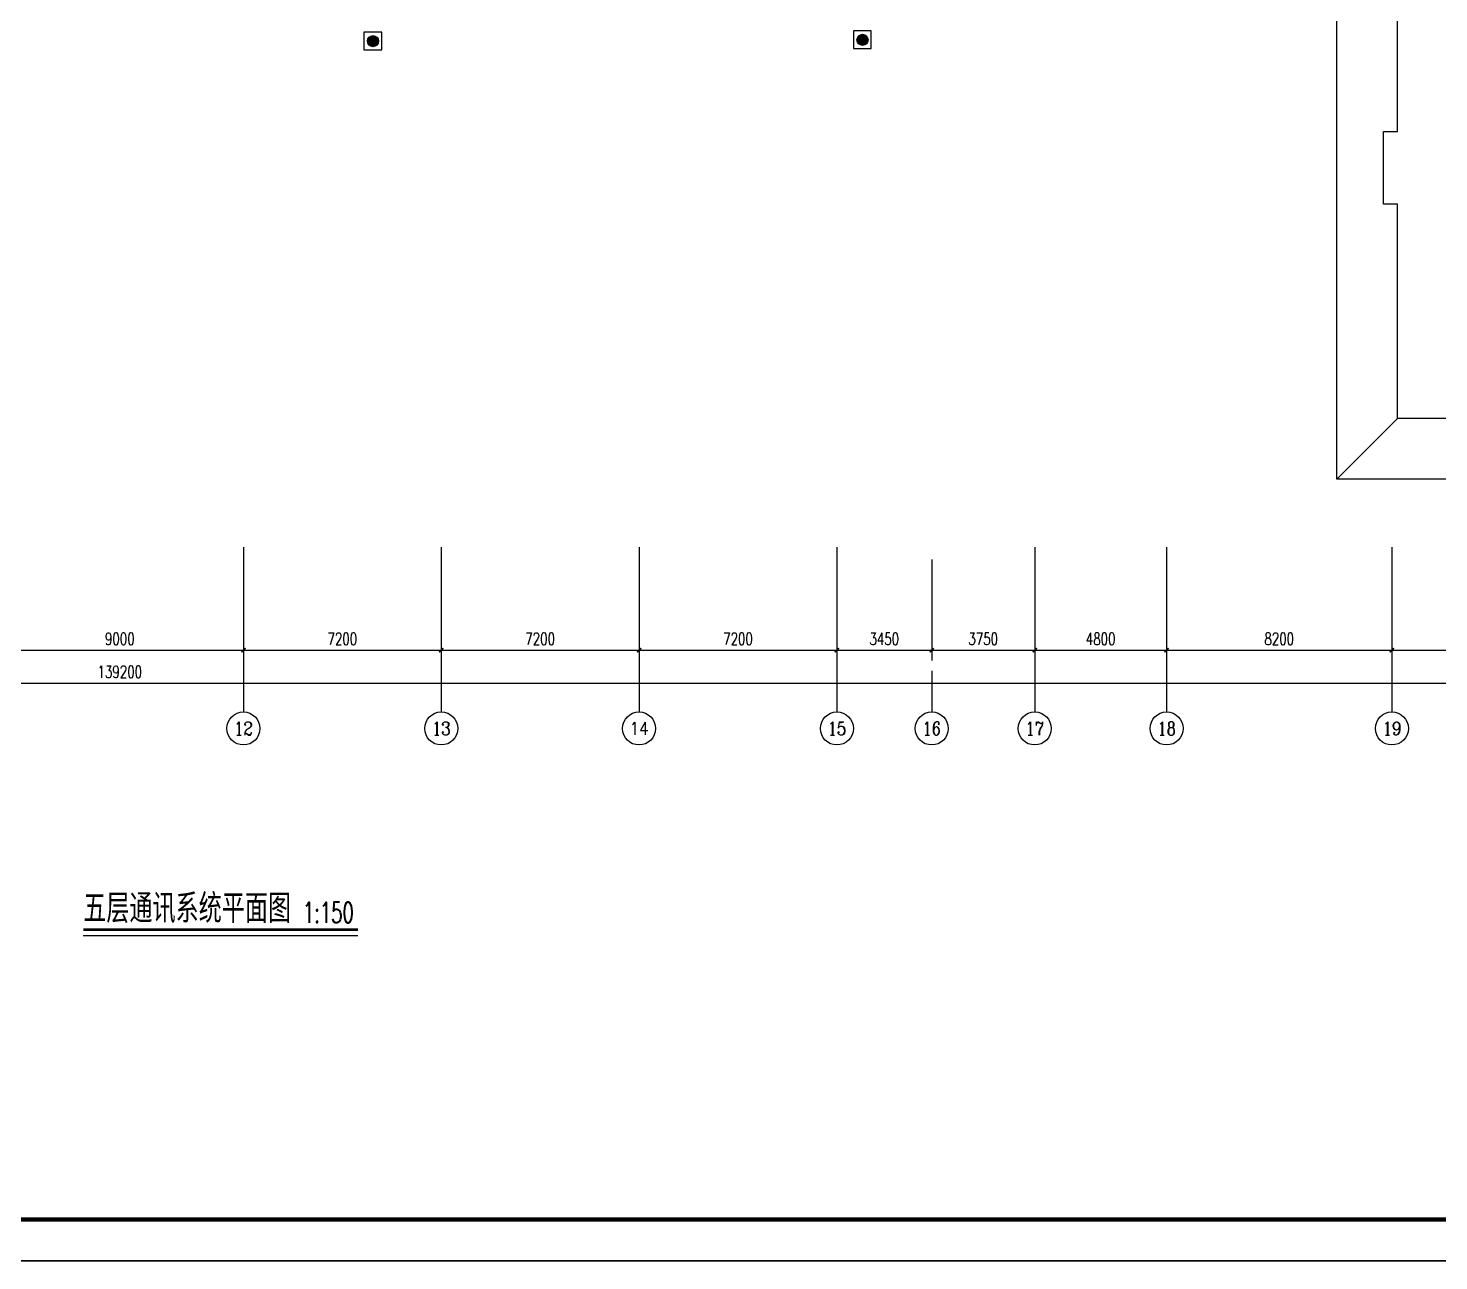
# Model space of a CAD drawing. Extents: x 1398449 to 2142961, y 256969 to 1032940.
# Drawn here: x 1585257 to 1636598, y 256969 to 301821 of the extents above; entities that cross this region are included whole.
import ezdxf
from ezdxf.enums import TextEntityAlignment as Align

# ---------------------------------------------------------------- set-up
doc = ezdxf.new("R2010")
doc.units = 0
doc.header["$LTSCALE"] = 1500
doc.header["$PDSIZE"] = 50
for name, color, linetype in [('1-建筑底图', 8, 'Continuous'), ('AXIS_TEXT', 7, 'Continuous'), ('BTTK', 7, 'Continuous'), ('PUB_TITLE', 4, 'Continuous'), ('TEL_SYMB', 3, 'Continuous'), ('党校-主楼（一期）参照$0$PUB_TITLE', 7, 'Continuous'), ('防火分区', 8, 'Continuous')]:
    doc.layers.add(name, color=color, linetype=linetype)
doc.layers.add('yichutu', color=7, linetype='Continuous', true_color=0xffffff, plot=False)
doc.styles.add('_TCH_AXIS', font='COMPLEX', dxfattribs={"bigfont": 'GBCBIG'})
doc.styles.add('_TCH_DIM_T3', font='SIMPLEX', dxfattribs={"width": 0.705882, "bigfont": 'GBCBIG'})
doc.styles.add('_TEL_DIM', font='SIMPLEX', dxfattribs={"width": 0.8, "height": 3.5, "bigfont": 'HZTXT'})
doc.styles.add('COMPLEX', font='COMPLEX')
doc.styles.add('HZ(TK)', font='geniso.shx', dxfattribs={"width": 0.9, "bigfont": 'hztxt.shx'})
doc.styles.get("Standard").update_dxf_attribs({"font": 'gbeitc.shx', "bigfont": 'gbcbig.shx'})
doc.linetypes.add('JIEDI', pattern='A,1.25,-0.25,0.25,-0.25,0.625,["/",Standard,S=0.6,R=0,X=0,Y=-0.3],0.625,-0.25,0.25,-0.25', length=4)
doc.dimstyles.new('_TCH_ARCH&&150', dxfattribs={"dimtxt": 446.25, "dimasz": 150, "dimexe": 375, "dimexo": 450, "dimgap": 189.375, "dimtad": 1, "dimdec": 0, "dimzin": 0, "dimdsep": 46, "dimtxsty": '_TCH_DIM_T3', "dimblk": 'ARCHTICK', "dimcen": 0.09, "dimclrt": 7, "dimazin": 2, "dimtfac": 1, "dimtdec": 0, "dimtix": 1, "dimtmove": 2, "dimatfit": 3, "dimfxl": 1, "dimtolj": 1, "dimtzin": 0, "dimarcsym": 0})

# ---------------------------------------------------------------- blocks, each defined once
blk = doc.blocks.new('A$C2CDD3BEF')
at = {"layer": '防火分区'}
h = blk.add_hatch(color=7, dxfattribs=at)
h.dxf.hatch_style = 1
edge = h.paths.add_edge_path()
edge.add_arc((460, 446), 282, 0, 360)
at = {"layer": '防火分区', "color": 7}
blk.add_lwpolyline([(0, 0), (900, 0), (900, 900), (0, 900)], close=True, dxfattribs=at)
blk.add_circle((460, 446), 282, dxfattribs=at)
blk = doc.blocks.new('_AXISO')
blk.add_circle((0, 0), 0.5)
at = {"layer": 'AXIS_TEXT', "style": 'COMPLEX', "width": 1.041667}
blk.add_attdef('A', text='', height=0.56, dxfattribs=at).set_placement((-0.25, -0.28), (0.25, -0.28), align=Align.FIT)
blk = doc.blocks.new('_ArchTick')
at = {"color": 0, "linetype": 'ByBlock', "const_width": 0.4}
blk.add_lwpolyline([(-0.5, -0.5), (0.5, 0.5)], dxfattribs=at)
blk = doc.blocks.new('*D502')
at = {"layer": '1-建筑底图', "color": 0, "lineweight": -2, "transparency": 16777216}
for p, q in [((65000, -4828), (65000, -8503)), ((74000, -4828), (74000, -8503)), ((65000, -8128), (74000, -8128))]:
    blk.add_line(p, q, dxfattribs=at)
at = {"layer": 'Defpoints', "color": 0}
for p in [(65000, -4378), (74000, -4378), (74000, -8128)]:
    blk.add_point(p, dxfattribs=at)
at = {"layer": '1-建筑底图', "color": 0, "lineweight": -2, "transparency": 16777216, "xscale": 150, "yscale": 150, "zscale": 150, "rotation": 180}
blk.add_blockref('_ArchTick', (65000, -8128), dxfattribs=at)
at = {"layer": '1-建筑底图', "color": 0, "lineweight": -2, "transparency": 16777216, "xscale": 150, "yscale": 150, "zscale": 150}
blk.add_blockref('_ArchTick', (74000, -8128), dxfattribs=at)
at = {"layer": '1-建筑底图', "color": 7, "transparency": 16777216, "insert": (69500, -7716), "char_height": 446.2, "attachment_point": 5, "style": '_TCH_DIM_T3'}
blk.add_mtext('\\A1;9000', dxfattribs=at)
blk = doc.blocks.new('*D503')
at = {"layer": '1-建筑底图', "color": 0, "lineweight": -2, "transparency": 16777216}
for p, q in [((74000, -4828), (74000, -8503)), ((81200, -4828), (81200, -8503)), ((74000, -8128), (81200, -8128))]:
    blk.add_line(p, q, dxfattribs=at)
at = {"layer": 'Defpoints', "color": 0}
for p in [(74000, -4378), (81200, -4378), (81200, -8128)]:
    blk.add_point(p, dxfattribs=at)
at = {"layer": '1-建筑底图', "color": 0, "lineweight": -2, "transparency": 16777216, "xscale": 150, "yscale": 150, "zscale": 150, "rotation": 180}
blk.add_blockref('_ArchTick', (74000, -8128), dxfattribs=at)
at = {"layer": '1-建筑底图', "color": 0, "lineweight": -2, "transparency": 16777216, "xscale": 150, "yscale": 150, "zscale": 150}
blk.add_blockref('_ArchTick', (81200, -8128), dxfattribs=at)
at = {"layer": '1-建筑底图', "color": 7, "transparency": 16777216, "insert": (77600, -7716), "char_height": 446.2, "attachment_point": 5, "style": '_TCH_DIM_T3'}
blk.add_mtext('\\A1;7200', dxfattribs=at)
blk = doc.blocks.new('*D504')
at = {"layer": '1-建筑底图', "color": 0, "lineweight": -2, "transparency": 16777216}
for p, q in [((81200, -4828), (81200, -8503)), ((88400, -4828), (88400, -8503)), ((81200, -8128), (88400, -8128))]:
    blk.add_line(p, q, dxfattribs=at)
at = {"layer": 'Defpoints', "color": 0}
for p in [(81200, -4378), (88400, -4378), (88400, -8128)]:
    blk.add_point(p, dxfattribs=at)
at = {"layer": '1-建筑底图', "color": 0, "lineweight": -2, "transparency": 16777216, "xscale": 150, "yscale": 150, "zscale": 150, "rotation": 180}
blk.add_blockref('_ArchTick', (81200, -8128), dxfattribs=at)
at = {"layer": '1-建筑底图', "color": 0, "lineweight": -2, "transparency": 16777216, "xscale": 150, "yscale": 150, "zscale": 150}
blk.add_blockref('_ArchTick', (88400, -8128), dxfattribs=at)
at = {"layer": '1-建筑底图', "color": 7, "transparency": 16777216, "insert": (84800, -7716), "char_height": 446.2, "attachment_point": 5, "style": '_TCH_DIM_T3'}
blk.add_mtext('\\A1;7200', dxfattribs=at)
blk = doc.blocks.new('*D505')
at = {"layer": '1-建筑底图', "color": 0, "lineweight": -2, "transparency": 16777216}
for p, q in [((88400, -4828), (88400, -8503)), ((95600, -4828), (95600, -8503)), ((88400, -8128), (95600, -8128))]:
    blk.add_line(p, q, dxfattribs=at)
at = {"layer": 'Defpoints', "color": 0}
for p in [(88400, -4378), (95600, -4378), (95600, -8128)]:
    blk.add_point(p, dxfattribs=at)
at = {"layer": '1-建筑底图', "color": 0, "lineweight": -2, "transparency": 16777216, "xscale": 150, "yscale": 150, "zscale": 150, "rotation": 180}
blk.add_blockref('_ArchTick', (88400, -8128), dxfattribs=at)
at = {"layer": '1-建筑底图', "color": 0, "lineweight": -2, "transparency": 16777216, "xscale": 150, "yscale": 150, "zscale": 150}
blk.add_blockref('_ArchTick', (95600, -8128), dxfattribs=at)
at = {"layer": '1-建筑底图', "color": 7, "transparency": 16777216, "insert": (92000, -7716), "char_height": 446.2, "attachment_point": 5, "style": '_TCH_DIM_T3'}
blk.add_mtext('\\A1;7200', dxfattribs=at)
blk = doc.blocks.new('*D506')
at = {"layer": '1-建筑底图', "color": 0, "lineweight": -2, "transparency": 16777216}
for p, q in [((95600, -4828), (95600, -8503)), ((99050, -4828), (99050, -8503)), ((95600, -8128), (99050, -8128))]:
    blk.add_line(p, q, dxfattribs=at)
at = {"layer": 'Defpoints', "color": 0}
for p in [(95600, -4378), (99050, -4378), (99050, -8128)]:
    blk.add_point(p, dxfattribs=at)
at = {"layer": '1-建筑底图', "color": 0, "lineweight": -2, "transparency": 16777216, "xscale": 150, "yscale": 150, "zscale": 150, "rotation": 180}
blk.add_blockref('_ArchTick', (95600, -8128), dxfattribs=at)
at = {"layer": '1-建筑底图', "color": 0, "lineweight": -2, "transparency": 16777216, "xscale": 150, "yscale": 150, "zscale": 150}
blk.add_blockref('_ArchTick', (99050, -8128), dxfattribs=at)
at = {"layer": '1-建筑底图', "color": 7, "transparency": 16777216, "insert": (97325, -7716), "char_height": 446.2, "attachment_point": 5, "style": '_TCH_DIM_T3'}
blk.add_mtext('\\A1;3450', dxfattribs=at)
blk = doc.blocks.new('*D507')
at = {"layer": '1-建筑底图', "color": 0, "lineweight": -2, "transparency": 16777216}
for p, q in [((99050, -4828), (99050, -8503)), ((102800, -4828), (102800, -8503)), ((99050, -8128), (102800, -8128))]:
    blk.add_line(p, q, dxfattribs=at)
at = {"layer": 'Defpoints', "color": 0}
for p in [(99050, -4378), (102800, -4378), (102800, -8128)]:
    blk.add_point(p, dxfattribs=at)
at = {"layer": '1-建筑底图', "color": 0, "lineweight": -2, "transparency": 16777216, "xscale": 150, "yscale": 150, "zscale": 150, "rotation": 180}
blk.add_blockref('_ArchTick', (99050, -8128), dxfattribs=at)
at = {"layer": '1-建筑底图', "color": 0, "lineweight": -2, "transparency": 16777216, "xscale": 150, "yscale": 150, "zscale": 150}
blk.add_blockref('_ArchTick', (102800, -8128), dxfattribs=at)
at = {"layer": '1-建筑底图', "color": 7, "transparency": 16777216, "insert": (100925, -7716), "char_height": 446.2, "attachment_point": 5, "style": '_TCH_DIM_T3'}
blk.add_mtext('\\A1;3750', dxfattribs=at)
blk = doc.blocks.new('*D508')
at = {"layer": '1-建筑底图', "color": 0, "lineweight": -2, "transparency": 16777216}
for p, q in [((102800, -4828), (102800, -8503)), ((107600, -4828), (107600, -8503)), ((102800, -8128), (107600, -8128))]:
    blk.add_line(p, q, dxfattribs=at)
at = {"layer": 'Defpoints', "color": 0}
for p in [(102800, -4378), (107600, -4378), (107600, -8128)]:
    blk.add_point(p, dxfattribs=at)
at = {"layer": '1-建筑底图', "color": 0, "lineweight": -2, "transparency": 16777216, "xscale": 150, "yscale": 150, "zscale": 150, "rotation": 180}
blk.add_blockref('_ArchTick', (102800, -8128), dxfattribs=at)
at = {"layer": '1-建筑底图', "color": 0, "lineweight": -2, "transparency": 16777216, "xscale": 150, "yscale": 150, "zscale": 150}
blk.add_blockref('_ArchTick', (107600, -8128), dxfattribs=at)
at = {"layer": '1-建筑底图', "color": 7, "transparency": 16777216, "insert": (105200, -7716), "char_height": 446.2, "attachment_point": 5, "style": '_TCH_DIM_T3'}
blk.add_mtext('\\A1;4800', dxfattribs=at)
blk = doc.blocks.new('*D509')
at = {"layer": '1-建筑底图', "color": 0, "lineweight": -2, "transparency": 16777216}
for p, q in [((107600, -4828), (107600, -8503)), ((115800, -4828), (115800, -8503)), ((107600, -8128), (115800, -8128))]:
    blk.add_line(p, q, dxfattribs=at)
at = {"layer": 'Defpoints', "color": 0}
for p in [(107600, -4378), (115800, -4378), (115800, -8128)]:
    blk.add_point(p, dxfattribs=at)
at = {"layer": '1-建筑底图', "color": 0, "lineweight": -2, "transparency": 16777216, "xscale": 150, "yscale": 150, "zscale": 150, "rotation": 180}
blk.add_blockref('_ArchTick', (107600, -8128), dxfattribs=at)
at = {"layer": '1-建筑底图', "color": 0, "lineweight": -2, "transparency": 16777216, "xscale": 150, "yscale": 150, "zscale": 150}
blk.add_blockref('_ArchTick', (115800, -8128), dxfattribs=at)
at = {"layer": '1-建筑底图', "color": 7, "transparency": 16777216, "insert": (111700, -7716), "char_height": 446.2, "attachment_point": 5, "style": '_TCH_DIM_T3'}
blk.add_mtext('\\A1;8200', dxfattribs=at)
blk = doc.blocks.new('*D510')
at = {"layer": '1-建筑底图', "color": 0, "lineweight": -2, "transparency": 16777216}
for p, q in [((115800, -4828), (115800, -8503)), ((123700, -4828), (123700, -8503)), ((115800, -8128), (123700, -8128))]:
    blk.add_line(p, q, dxfattribs=at)
at = {"layer": 'Defpoints', "color": 0}
for p in [(115800, -4378), (123700, -4378), (123700, -8128)]:
    blk.add_point(p, dxfattribs=at)
at = {"layer": '1-建筑底图', "color": 0, "lineweight": -2, "transparency": 16777216, "xscale": 150, "yscale": 150, "zscale": 150, "rotation": 180}
blk.add_blockref('_ArchTick', (115800, -8128), dxfattribs=at)
at = {"layer": '1-建筑底图', "color": 0, "lineweight": -2, "transparency": 16777216, "xscale": 150, "yscale": 150, "zscale": 150}
blk.add_blockref('_ArchTick', (123700, -8128), dxfattribs=at)
at = {"layer": '1-建筑底图', "color": 7, "transparency": 16777216, "insert": (119750, -7716), "char_height": 446.2, "attachment_point": 5, "style": '_TCH_DIM_T3'}
blk.add_mtext('\\A1;7900', dxfattribs=at)
blk = doc.blocks.new('*D514')
at = {"layer": '1-建筑底图', "color": 0, "lineweight": -2, "transparency": 16777216}
for p, q in [((-100, -4828), (-100, -9703)), ((139100, -4828), (139100, -9703)), ((-100, -9328), (139100, -9328))]:
    blk.add_line(p, q, dxfattribs=at)
at = {"layer": 'Defpoints', "color": 0}
for p in [(-100, -4378), (139100, -4378), (139100, -9328)]:
    blk.add_point(p, dxfattribs=at)
at = {"layer": '1-建筑底图', "color": 0, "lineweight": -2, "transparency": 16777216, "xscale": 150, "yscale": 150, "zscale": 150, "rotation": 180}
blk.add_blockref('_ArchTick', (-100, -9328), dxfattribs=at)
at = {"layer": '1-建筑底图', "color": 0, "lineweight": -2, "transparency": 16777216, "xscale": 150, "yscale": 150, "zscale": 150}
blk.add_blockref('_ArchTick', (139100, -9328), dxfattribs=at)
at = {"layer": '1-建筑底图', "color": 7, "transparency": 16777216, "insert": (69500, -8916), "char_height": 446.2, "attachment_point": 5, "style": '_TCH_DIM_T3'}
blk.add_mtext('\\A1;139200', dxfattribs=at)
blk = doc.blocks.new('vhtemplate_2020年新竖式图框_A1_1_2', base_point=(-420.5, 0))
at = {"layer": 'PUB_TITLE', "color": 7}
blk.add_lwpolyline([(-420.5, 594), (841, 594), (841, 0), (-420.5, 0)], close=True, dxfattribs=at)
at = {"layer": 'PUB_TITLE', "const_width": 1}
blk.add_lwpolyline([(-395.5, 10), (831, 10), (831, 584), (-395.5, 584)], close=True, dxfattribs=at)
at = {"layer": 'BTTK', "color": 4, "style": 'HZ(TK)', "width": 0.9}
for tag, p in [('合作单位', (796, 511.5)), ('建设单位', (796, 209.5)), ('工程名称', (796, 176.5)), ('子项名称', (806, 160)), ('图纸名称', (796, 141))]:
    blk.add_attdef(tag, text='', height=3.5, dxfattribs=at).set_placement(p, align=Align.MIDDLE_CENTER)
for tag, p in [('注册证书号', (808.5, 309.01)), ('注册印章号', (808.5, 301.01)), ('设计号', (806, 193)), ('图别', (789.75, 34)), ('图号', (822.25, 34)), ('版本号', (789.75, 26)), ('日期', (822.25, 26))]:
    blk.add_attdef(tag, text='', height=3.5, dxfattribs=at).set_placement(p, align=Align.MIDDLE)
blk = doc.blocks.new('yct-1261-594-189225-89100-150-1004.0')
at = {"layer": 'yichutu', "color": 7, "true_color": 0xffffff}
blk.add_lwpolyline([(0, 0), (0, 89100), (189225, 89100), (189225, 0)], close=True, dxfattribs=at)
blk = doc.blocks.new('1-五层建筑底图')
at = {"layer": '1-建筑底图', "color": 251}
blk.add_line((113800, -1900), (116000, 300), dxfattribs=at)
at = {"layer": '1-建筑底图'}
for p, q in [((74000, -4378.1), (74000, -10378.1)), ((81200, -4378.1), (81200, -10378.1)), ((88400, -4378.1), (88400, -10378.1)), ((95600, -4378.1), (95600, -10378.1)), ((102800, -4378.1), (102800, -10378.1)), ((107600, -4378.1), (107600, -10378.1)), ((115800, -4378.1), (115800, -10378.1)), ((99050, -8878.1), (99050, -10378.1))]:
    blk.add_line(p, q, dxfattribs=at)
at = {"layer": '1-建筑底图', "color": 251}
for points in [[(113800, 31500), (113800, 38400), (140900, 38400), (140900, -1900), (113800, -1900), (113800, 28100)], [(138700, 28000), (138700, 300), (116000, 300), (116000, 8100), (115500, 8100), (115500, 10750), (116000, 10750), (116000, 25753.2), (115500, 25753.2), (115500, 28500), (107800, 28500), (107800, 28500)]]:
    blk.add_lwpolyline(points, dxfattribs=at)
at = {"layer": '1-建筑底图', "xscale": 0.7200000000000001, "yscale": 0.7200000000000001, "zscale": 0.7200000000000001}
for p in [(96201, 13760), (78383.7, 13712)]:
    blk.add_blockref('A$C2CDD3BEF', p, dxfattribs=at)
at = {"layer": '1-建筑底图'}
ref = blk.add_blockref('_AXISO', (74000, -10978.1), dxfattribs=dict(at, xscale=1200, yscale=1200, zscale=1200))
ref.add_attrib('A', '12', dxfattribs={"layer": 'AXIS_TEXT', "height": 492.67, "style": '_TCH_AXIS'}).set_placement((73659.8, -11224.5), (74340.2, -11224.5), align=Align.FIT)
ref = blk.add_blockref('_AXISO', (81200, -10978.1), dxfattribs=dict(at, xscale=1200, yscale=1200, zscale=1200))
ref.add_attrib('A', '13', dxfattribs={"layer": 'AXIS_TEXT', "height": 492.67, "style": '_TCH_AXIS'}).set_placement((80859.8, -11224.5), (81540.2, -11224.5), align=Align.FIT)
ref = blk.add_blockref('_AXISO', (88400, -10978.1), dxfattribs=dict(at, xscale=1200, yscale=1200, zscale=1200))
ref.add_attrib('A', '14', dxfattribs={"layer": 'AXIS_TEXT', "height": 471.11, "style": '_TCH_AXIS'}).set_placement((88052.3, -11213.7), (88747.7, -11213.7), align=Align.FIT)
ref = blk.add_blockref('_AXISO', (95600, -10978.1), dxfattribs=dict(at, xscale=1200, yscale=1200, zscale=1200))
ref.add_attrib('A', '15', dxfattribs={"layer": 'AXIS_TEXT', "height": 492.67, "style": '_TCH_AXIS'}).set_placement((95259.8, -11224.5), (95940.2, -11224.5), align=Align.FIT)
ref = blk.add_blockref('_AXISO', (99050, -10978.1), dxfattribs=dict(at, xscale=1200, yscale=1200, zscale=1200))
ref.add_attrib('A', '16', dxfattribs={"layer": 'AXIS_TEXT', "height": 492.67, "style": '_TCH_AXIS'}).set_placement((98709.8, -11224.5), (99390.2, -11224.5), align=Align.FIT)
ref = blk.add_blockref('_AXISO', (102800, -10978.1), dxfattribs=dict(at, xscale=1200, yscale=1200, zscale=1200))
ref.add_attrib('A', '17', dxfattribs={"layer": 'AXIS_TEXT', "height": 492.67, "style": '_TCH_AXIS'}).set_placement((102459.8, -11224.5), (103140.2, -11224.5), align=Align.FIT)
ref = blk.add_blockref('_AXISO', (107600, -10978.1), dxfattribs=dict(at, xscale=1200, yscale=1200, zscale=1200))
ref.add_attrib('A', '18', dxfattribs={"layer": 'AXIS_TEXT', "height": 492.67, "style": '_TCH_AXIS'}).set_placement((107259.8, -11224.5), (107940.2, -11224.5), align=Align.FIT)
ref = blk.add_blockref('_AXISO', (115800, -10978.1), dxfattribs=dict(at, xscale=1200, yscale=1200, zscale=1200))
ref.add_attrib('A', '19', dxfattribs={"layer": 'AXIS_TEXT', "height": 492.67, "style": '_TCH_AXIS'}).set_placement((115459.8, -11224.5), (116140.2, -11224.5), align=Align.FIT)
for p1, p2, distance, picture, middle in [((-100, -4378.1), (139100, -4378.1), -4950, '*D514', (69500, -8915.6)), ((65000, -4378.1), (74000, -4378.1), -3750, '*D502', (69500, -7715.6)), ((74000, -4378.1), (81200, -4378.1), -3750, '*D503', (77600, -7715.6)), ((81200, -4378.1), (88400, -4378.1), -3750, '*D504', (84800, -7715.6)), ((88400, -4378.1), (95600, -4378.1), -3750, '*D505', (92000, -7715.6)), ((95600, -4378.1), (99050, -4378.1), -3750, '*D506', (97325, -7715.6)), ((99050, -4378.1), (102800, -4378.1), -3750, '*D507', (100925, -7715.6)), ((102800, -4378.1), (107600, -4378.1), -3750, '*D508', (105200, -7715.6)), ((107600, -4378.1), (115800, -4378.1), -3750, '*D509', (111700, -7715.6)), ((115800, -4378.1), (123700, -4378.1), -3750, '*D510', (119750, -7715.6))]:
    dim = blk.add_aligned_dim(p1=p1, p2=p2, distance=distance, dimstyle='_TCH_ARCH&&150', dxfattribs=at)
    dim.commit()
    dim.dimension.update_dxf_attribs({"geometry": picture, "text_midpoint": middle})

msp = doc.modelspace()

# ---------------------------------------------------------------- linework, layer by layer
at = {"layer": 'TEL_SYMB', "const_width": 105}
msp.add_lwpolyline([(1587261.8, 269019.3), (1597254.8, 269019.3)], dxfattribs=at)
at = {"layer": 'TEL_SYMB'}
msp.add_lwpolyline([(1587261.8, 268809.3), (1597254.8, 268809.3)], dxfattribs=at)
at = {"layer": '党校-主楼（一期）参照$0$PUB_TITLE'}
msp.add_lwpolyline([(1498789.3, 256969), (1687939.3, 256969), (1687939.3, 346069), (1498789.3, 346069)], close=True, dxfattribs=at)
at = {"layer": '党校-主楼（一期）参照$0$PUB_TITLE', "const_width": 150}
msp.add_lwpolyline([(1502539.3, 258469), (1686439.3, 258469), (1686439.3, 344569), (1502539.3, 344569)], close=True, dxfattribs=at)

# ---------------------------------------------------------------- block references
at = {"xscale": 150, "yscale": 150, "zscale": 150}
msp.add_blockref('vhtemplate_2020年新竖式图框_A1_1_2', (1498714.3, 256969), dxfattribs=at)
at = {"layer": '1-建筑底图', "linetype": 'JIEDI'}
msp.add_blockref('1-五层建筑底图', (1519091, 287317.1), dxfattribs=at)
at = {"layer": 'yichutu'}
msp.add_blockref('yct-1261-594-189225-89100-150-1004.0', (1498714.3, 256969), dxfattribs=at)

# ---------------------------------------------------------------- texts
at = {"layer": 'TEL_SYMB', "color": 7, "style": '_TEL_DIM'}
for s, height, width, p in [('五层通讯系统平面图', 1050, 0.8, (1587261.8, 269265.2)), ('1:150', 750, 0.64, (1595253.4, 269265.2))]:
    msp.add_text(s, height=height, dxfattribs=dict(at, width=width)).set_placement(p)

doc.saveas('drawing.dxf')
